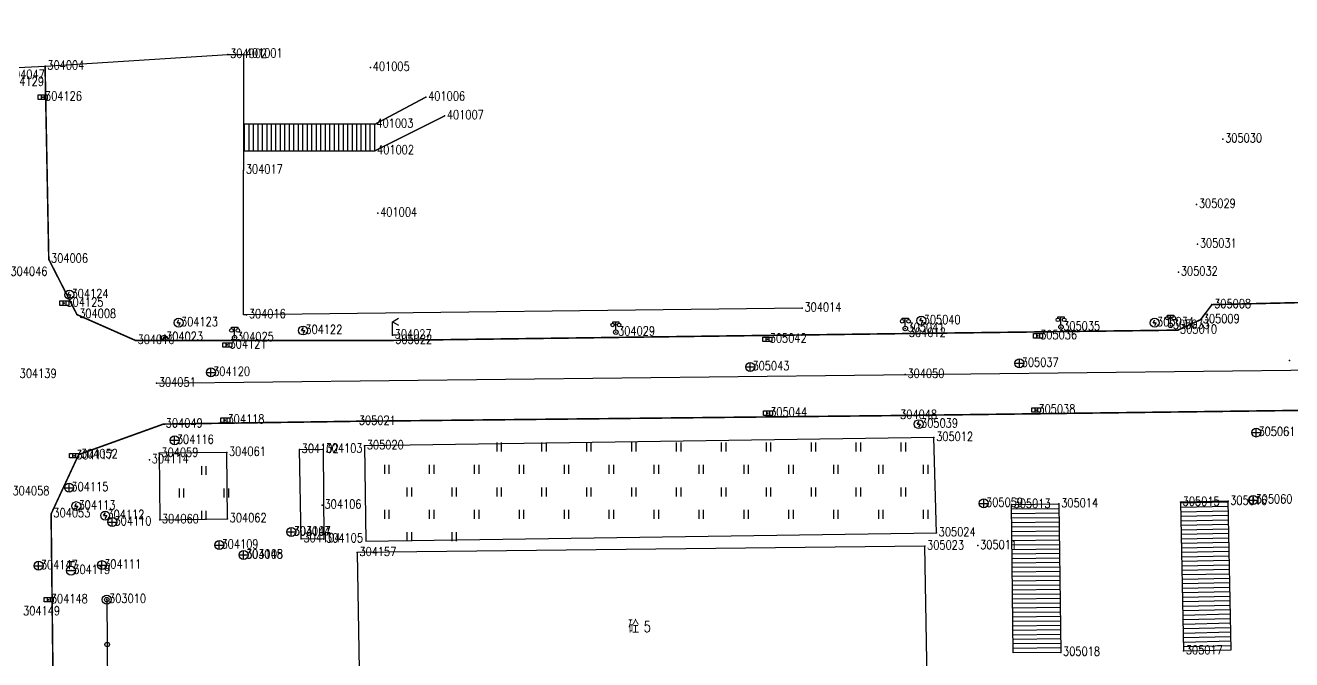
# Model space of a CAD drawing. Extents: x 871 to 1485, y 1110 to 1494.
# Drawn here: x 1214 to 1355, y 1384.6 to 1455.2 of the extents above; entities that cross this region are included whole.
import ezdxf
from ezdxf.enums import TextEntityAlignment as Align

# ---------------------------------------------------------------- set-up
doc = ezdxf.new("R2010")
doc.units = 0
doc.header["$LTSCALE"] = 0.5
doc.header["$PDSIZE"] = 0.2
doc.linetypes.add('X3', pattern=[5, 4, -1])
doc.layers.get('0').update_dxf_attribs({"linetype": 'CONTINUOUS'})
doc.layers.add('ASSIST', color=7, linetype='CONTINUOUS', plot=False)
for name, color, linetype in [('COMPONENT', 4, 'CONTINUOUS'), ('DLDW', 11, 'CONTINUOUS'), ('DLSS', 4, 'CONTINUOUS'), ('GXYZ', 2, 'CONTINUOUS'), ('JMD', 6, 'CONTINUOUS'), ('ZBTZ', 3, 'CONTINUOUS'), ('ZDH', 1, 'CONTINUOUS')]:
    doc.layers.add(name, color=color, linetype=linetype)
doc.styles.add('HZ', font='rs.shx', dxfattribs={"width": 0.8, "bigfont": 'hztxt.shx'})
doc.linetypes.add('1161', pattern='A,0,[149,AAA.SHX,S=0.15,R=0,X=0,Y=0],-1.6', length=1.6)

# ---------------------------------------------------------------- blocks, each defined once
blk = doc.blocks.new('gc097')
for p, q in [((-0.7, 2), (-0.7, 2.3)), ((-0.7, 2.3), (0.7, 2.3)), ((0, 0.5), (0, 2.3)), ((0.7, 2.3), (0.7, 2))]:
    blk.add_line(p, q)
for centre, radius in [((-0.7, 1.6), 0.4), ((0, 0), 0.5), ((0.73, 1.6), 0.4)]:
    blk.add_circle(centre, radius)
blk = doc.blocks.new('gcbj0612')
for p, q in [((-0.75, 0.26), (0.16, 0.53)), ((-0.57, -0.34), (0.34, -0.07))]:
    blk.add_line(p, q)
at = {"flags": 128}
for points in [[(-0.73, 0.26), (-0.77, 0.25), (-0.79, 0.23), (-0.81, 0.19), (-0.83, 0.15), (-0.84, 0.1), (-0.84, 0.05), (-0.84, -0.01), (-0.83, -0.07), (-0.81, -0.12), (-0.79, -0.18), (-0.77, -0.23), (-0.74, -0.27), (-0.7, -0.3), (-0.67, -0.33), (-0.63, -0.34), (-0.6, -0.34), (-0.57, -0.34), (-0.54, -0.32), (-0.51, -0.29), (-0.49, -0.25), (-0.48, -0.2), (-0.47, -0.15), (-0.47, -0.1), (-0.48, -0.04), (-0.49, 0.02), (-0.51, 0.07), (-0.54, 0.13), (-0.56, 0.17), (-0.6, 0.21), (-0.63, 0.24), (-0.67, 0.26), (-0.7, 0.27)], [(-0.71, 0.18), (-0.72, 0.17), (-0.75, 0.12), (-0.75, 0.04), (-0.74, -0.06), (-0.7, -0.15), (-0.66, -0.22), (-0.62, -0.25), (-0.6, -0.26), (-0.59, -0.24), (-0.57, -0.2), (-0.56, -0.12), (-0.58, -0.02), (-0.61, 0.08), (-0.66, 0.14), (-0.7, 0.17)]]:
    blk.add_lwpolyline(points, close=True, dxfattribs=at)
blk.add_lwpolyline([(0.3, -0.08), (0.33, -0.07), (0.36, -0.05), (0.38, -0.02), (0.4, 0.02), (0.41, 0.07), (0.42, 0.12), (0.41, 0.18), (0.41, 0.23), (0.39, 0.29), (0.37, 0.35), (0.35, 0.4), (0.32, 0.44), (0.28, 0.48), (0.25, 0.51), (0.21, 0.52), (0.18, 0.53), (0.15, 0.52)], dxfattribs=at)
at = {"extrusion": (0, 0, -1), "flags": 128}
blk.add_lwpolyline([(-0.4, 0.25), (-0.51, 0.28), (-0.61, 0.29), (-0.69, 0.27), (-0.77, 0.2), (-0.81, 0.09), (-0.82, -0.01), (-0.8, -0.06), (-0.76, -0.08), (-0.7, -0.09), (-0.64, -0.09), (-0.59, -0.07), (-0.57, -0.04), (-0.59, -0.01), (-0.63, 0.02), (-0.69, 0.03), (-0.75, 0.03), (-0.79, 0.02), (-0.84, -0.01), (-0.89, -0.1), (-0.91, -0.19), (-0.9, -0.29), (-0.87, -0.38)], dxfattribs=at)
blk.add_lwpolyline([(-0.09, -0.2), (-0.22, -0.54), (0.05, -0.54)], close=True)
blk = doc.blocks.new('gc052')
for p, q in [((0, 3), (1.39, 3.8)), ((0, 3), (1.39, 2.2)), ((0, 0), (0, 3)), ((1, 0), (0, 0))]:
    blk.add_line(p, q)
blk = doc.blocks.new('gc133')
for p, q in [((-1, 0), (1, 0)), ((-0.8, 2), (0.8, 2)), ((0, 1), (0, 2))]:
    blk.add_line(p, q)
blk.add_circle((0, 0), 1)
blk = doc.blocks.new('gc041')
for p, q in [((-1, 0.5), (1, 0.5)), ((-1, -0.5), (-1, 0.5)), ((-0.33, 0.5), (-0.33, -0.5)), ((0.33, 0.5), (0.33, -0.5)), ((1, 0.5), (1, -0.5)), ((1, -0.5), (-1, -0.5))]:
    blk.add_line(p, q)
blk = doc.blocks.new('gc043')
for p, q in [((-1, 0), (1, 0)), ((0, -1), (0, 1))]:
    blk.add_line(p, q)
blk.add_circle((0, 0), 1)
blk = doc.blocks.new('gc050')
for p, q in [((-0.35, 0), (0.05, 0.69)), ((-0.35, 0), (0.35, 0)), ((0.35, 0), (-0.06, -0.69))]:
    blk.add_line(p, q)
blk.add_circle((0, 0), 1)
blk = doc.blocks.new('gc188')
blk.add_circle((0, 0), 1)
blk = doc.blocks.new('gc170')
at = {"linetype": 'Continuous'}
blk.add_circle((0, 0), 0.5, dxfattribs=at)
blk = doc.blocks.new('gc323')
at = {"flags": 128}
for points in [[(-0.5, 0), (-0.5, 2)], [(0.5, 0), (0.5, 2)]]:
    blk.add_lwpolyline(points, dxfattribs=at)

msp = doc.modelspace()

# ---------------------------------------------------------------- linework, layer by layer
at = {"linetype": 'Continuous'}
for p, q in [((1216.24, 1450.65, 10.31), (1236.6, 1451.95, 10.76)), ((1236.6, 1451.95, 10.76), (1238.33, 1451.95, 10.76)), ((1238.33, 1451.95, 10.76), (1238.35, 1439.07, 10.91)), ((1207.32, 1450.23, 10.33), (1216.24, 1450.65, 10.31)), ((1238.35, 1422.98, 11.09), (1238.35, 1439.07, 10.91)), ((1238.68, 1422.98, 11.09), (1238.35, 1422.98, 11.09)), ((1300.54, 1423.7, 12.44), (1238.68, 1422.98, 11.09)), ((1228.66, 1415.36, 10.81), (1464.96, 1418.07))]:
    msp.add_line(p, q, dxfattribs=at)
at = {"layer": 'ASSIST', "linetype": 'Continuous'}
msp.add_line((1223.11, 1391.25, 10.41), (1224.61, 1215, 9.19), dxfattribs=at)
at = {"layer": 'ASSIST', "linetype": 'Continuous', "flags": 128}
for points in [[(1238.35, 1441.23), (1252.95, 1441.23), (1252.95, 1444.18), (1238.35, 1444.18)], [(1329.13, 1401.9), (1329.33, 1385.37), (1324.04, 1385.31), (1323.83, 1401.84)], [(1342.65, 1402.09), (1343.01, 1385.53), (1348.31, 1385.65), (1347.95, 1402.2)]]:
    msp.add_lwpolyline(points, close=True, dxfattribs=at)
at = {"layer": 'DLSS', "linetype": 'Continuous', "const_width": 0.175}
msp.add_lwpolyline([(1312.17, 1420.88), (1342.36, 1421.26), (1344.89, 1422.42), (1346.16, 1424.1), (1358.18, 1424.38), (1359.03, 1423.07), (1361.56, 1421.61), (1363.41, 1421.39), (1377.49, 1421.55), (1459.01, 1422.54), (1464.1, 1423.36), (1468.03, 1425.71), (1470.54, 1430.22), (1471.32, 1433.84), (1471.07, 1455.12)], dxfattribs=at)
at = {"layer": 'DLSS', "linetype": 'Continuous', "const_width": 0.175, "flags": 128}
for points in [[(1216.24, 1450.65), (1216.65, 1429.15), (1219.79, 1422.99), (1226.29, 1420.12), (1254.98, 1420.12), (1312.17, 1420.88)], [(1216.91, 1400.79), (1219.98, 1407.4), (1229.42, 1410.8), (1250.92, 1411.11), (1311.19, 1411.75), (1376.78, 1412.59), (1417.27, 1413.42), (1464.48, 1413.6), (1466.04, 1413.51), (1469.01, 1412.49), (1470.72, 1410.79), (1472.65, 1406.1), (1472.65, 1402.07), (1472.92, 1379.64), (1472.95, 1376.26), (1473.17, 1359.79), (1473.21, 1355.64), (1474.02, 1285.2)]]:
    msp.add_lwpolyline(points, dxfattribs=at)
at = {"layer": 'DLSS', "linetype": 'X3', "const_width": 0.15, "flags": 128}
for points in [[(1252.95, 1444.18), (1258.64, 1447.21)], [(1252.95, 1441.23), (1260.73, 1445.12)]]:
    msp.add_lwpolyline(points, dxfattribs=at)
at = {"layer": 'DLSS', "linetype": 'Continuous', "const_width": 0.175, "elevation": 10.24, "flags": 128}
msp.add_lwpolyline([(1334.91, 1208.64), (1333.13, 1205.64), (1231.83, 1204.43), (1225.12, 1206.48), (1221.87, 1209.53), (1220, 1212.53), (1219.11, 1216.6), (1219.04, 1217.81), (1216.91, 1400.79)], dxfattribs=at)
at = {"layer": 'JMD', "linetype": 'Continuous'}
for p, q in [((1252.95, 1444.18), (1238.35, 1444.18)), ((1238.45, 1441.23), (1238.45, 1444.18)), ((1238.95, 1441.23), (1238.95, 1444.18)), ((1239.45, 1441.23), (1239.45, 1444.18)), ((1239.95, 1441.23), (1239.95, 1444.18)), ((1240.45, 1441.23), (1240.45, 1444.18)), ((1240.95, 1441.23), (1240.95, 1444.18)), ((1241.45, 1441.23), (1241.45, 1444.18)), ((1241.95, 1441.23), (1241.95, 1444.18)), ((1242.45, 1441.23), (1242.45, 1444.18)), ((1242.95, 1441.23), (1242.95, 1444.18)), ((1243.45, 1441.23), (1243.45, 1444.18)), ((1243.95, 1441.23), (1243.95, 1444.18)), ((1244.45, 1441.23), (1244.45, 1444.18)), ((1244.95, 1441.23), (1244.95, 1444.18)), ((1245.45, 1441.23), (1245.45, 1444.18)), ((1245.95, 1441.23), (1245.95, 1444.18)), ((1246.45, 1441.23), (1246.45, 1444.18)), ((1246.95, 1441.23), (1246.95, 1444.18)), ((1247.45, 1441.23), (1247.45, 1444.18)), ((1247.95, 1441.23), (1247.95, 1444.18)), ((1248.45, 1441.23), (1248.45, 1444.18)), ((1248.95, 1441.23), (1248.95, 1444.18)), ((1249.45, 1441.23), (1249.45, 1444.18)), ((1249.95, 1441.23), (1249.95, 1444.18)), ((1250.45, 1441.23), (1250.45, 1444.18)), ((1250.95, 1441.23), (1250.95, 1444.18)), ((1251.45, 1441.23), (1251.45, 1444.18)), ((1251.95, 1441.23), (1251.95, 1444.18)), ((1252.45, 1441.23), (1252.45, 1444.18)), ((1252.95, 1441.23), (1252.95, 1444.18)), ((1238.35, 1441.23), (1252.95, 1441.23)), ((1329.13, 1401.87), (1323.83, 1401.81)), ((1324.04, 1385.31), (1323.83, 1401.84)), ((1329.13, 1401.9), (1329.33, 1385.37)), ((1342.65, 1402.09), (1343.01, 1385.53)), ((1342.66, 1402.03), (1347.95, 1402.14)), ((1342.67, 1401.53), (1347.96, 1401.64)), ((1348.31, 1385.65), (1347.95, 1402.2)), ((1329.14, 1401.37), (1323.84, 1401.31)), ((1329.14, 1400.87), (1323.85, 1400.81)), ((1329.15, 1400.37), (1323.85, 1400.31)), ((1342.68, 1401.03), (1347.97, 1401.14)), ((1342.69, 1400.53), (1347.99, 1400.64)), ((1342.7, 1400.03), (1348, 1400.14)), ((1329.16, 1399.87), (1323.86, 1399.81)), ((1329.16, 1399.37), (1323.87, 1399.31)), ((1329.17, 1398.87), (1323.87, 1398.81)), ((1342.71, 1399.53), (1348.01, 1399.64)), ((1342.72, 1399.03), (1348.02, 1399.14)), ((1329.17, 1398.37), (1323.88, 1398.31)), ((1329.18, 1397.87), (1323.88, 1397.81)), ((1329.19, 1397.37), (1323.89, 1397.31)), ((1342.73, 1398.53), (1348.03, 1398.64)), ((1342.74, 1398.03), (1348.04, 1398.14)), ((1342.75, 1397.53), (1348.05, 1397.64)), ((1329.19, 1396.87), (1323.9, 1396.81)), ((1329.2, 1396.37), (1323.9, 1396.31)), ((1342.76, 1397.03), (1348.06, 1397.14)), ((1342.77, 1396.53), (1348.07, 1396.64)), ((1342.79, 1396.03), (1348.08, 1396.14)), ((1329.2, 1395.87), (1323.91, 1395.81)), ((1329.21, 1395.37), (1323.91, 1395.31)), ((1329.22, 1394.87), (1323.92, 1394.81)), ((1342.8, 1395.53), (1348.09, 1395.64)), ((1342.81, 1395.03), (1348.11, 1395.14)), ((1342.82, 1394.53), (1348.12, 1394.64)), ((1329.22, 1394.37), (1323.93, 1394.31)), ((1329.23, 1393.87), (1323.93, 1393.81)), ((1329.24, 1393.37), (1323.94, 1393.31)), ((1342.83, 1394.03), (1348.13, 1394.14)), ((1342.84, 1393.53), (1348.14, 1393.64)), ((1342.85, 1393.03), (1348.15, 1393.14)), ((1329.24, 1392.87), (1323.95, 1392.81)), ((1329.25, 1392.37), (1323.95, 1392.31)), ((1329.25, 1391.87), (1323.96, 1391.81)), ((1342.86, 1392.53), (1348.16, 1392.64)), ((1342.87, 1392.03), (1348.17, 1392.14)), ((1329.26, 1391.37), (1323.96, 1391.31)), ((1329.27, 1390.87), (1323.97, 1390.81)), ((1329.27, 1390.37), (1323.98, 1390.31)), ((1342.88, 1391.53), (1348.18, 1391.64)), ((1342.89, 1391.03), (1348.19, 1391.14)), ((1342.91, 1390.53), (1348.2, 1390.65)), ((1329.28, 1389.87), (1323.98, 1389.81)), ((1329.28, 1389.37), (1323.99, 1389.31)), ((1329.29, 1388.87), (1323.99, 1388.81)), ((1342.92, 1390.03), (1348.21, 1390.15)), ((1342.93, 1389.53), (1348.22, 1389.65)), ((1342.94, 1389.03), (1348.24, 1389.15)), ((1329.3, 1388.37), (1324, 1388.31)), ((1329.3, 1387.87), (1324.01, 1387.81)), ((1342.95, 1388.53), (1348.25, 1388.65)), ((1342.96, 1388.03), (1348.26, 1388.15)), ((1342.97, 1387.53), (1348.27, 1387.65)), ((1329.31, 1387.37), (1324.01, 1387.31)), ((1329.32, 1386.87), (1324.02, 1386.81)), ((1329.32, 1386.37), (1324.03, 1386.31)), ((1342.98, 1387.03), (1348.28, 1387.15)), ((1342.99, 1386.53), (1348.29, 1386.65)), ((1343, 1386.03), (1348.3, 1386.15)), ((1329.33, 1385.87), (1324.03, 1385.81)), ((1329.33, 1385.37), (1324.04, 1385.31)), ((1343.01, 1385.53), (1348.31, 1385.65))]:
    msp.add_line(p, q, dxfattribs=at)
at = {"layer": 'JMD', "linetype": 'Continuous', "elevation": 14.32, "flags": 128}
msp.add_lwpolyline([(1314.19, 1397.22), (1250.99, 1396.48), (1251.28, 1379.1), (1314.48, 1380.17)], close=True, dxfattribs=at)
at = {"layer": 'ZBTZ', "linetype": '1161', "flags": 128}
for points, elevation in [([(1315.48, 1398.68), (1315.21, 1409.3), (1251.81, 1408.37), (1251.96, 1397.75)], 14.43), ([(1228.94, 1407.55), (1229, 1400.13), (1236.54, 1400.24), (1236.46, 1407.64)], 10.89)]:
    msp.add_lwpolyline(points, close=True, dxfattribs=dict(at, elevation=elevation))
at = {"layer": 'ZBTZ', "linetype": 'Continuous', "elevation": 11.24, "flags": 128}
msp.add_lwpolyline([(1244.56, 1407.96), (1247.21, 1407.99), (1247.27, 1398), (1244.76, 1398.02)], close=True, dxfattribs=at)
at = {"layer": 'ZDH', "linetype": 'Continuous'}
for p in [(1236.6, 1451.95, 10.76), (1238.33, 1452, 10.8), (1216.24, 1450.65, 10.31), (1252.47, 1450.52, 16.02), (1215.98, 1447.21, 10.29), (1258.64, 1447.21, 16.18), (1252.88, 1444.18, 15.92), (1260.73, 1445.12, 16.18), (1347.38, 1442.54, 15.85), (1252.95, 1441.23, 15.88), (1238.35, 1439.07, 10.91), (1253.3, 1434.29, 15.66), (1344.45, 1435.26, 16.37), (1344.56, 1430.85, 15.15), (1216.65, 1429.15, 10.36), (1342.45, 1427.71, 14.13), (1218.37, 1424.26, 10.46), (1218.94, 1425.21, 10.57), (1346.16, 1424.1, 13.42), (1219.79, 1422.99, 10.48), (1238.68, 1422.98, 11.09), (1300.54, 1423.7, 12.44), (1231.12, 1422.09, 10.98), (1312.02, 1421.45, 12.66), (1313.81, 1422.32, 12.73), (1329.35, 1421.61, 13.08), (1339.79, 1422.08, 13.29), (1341.55, 1421.79, 13.31), (1344.89, 1422.42, 13.3), (1226.29, 1420.12, 10.68), (1229.46, 1420.43, 10.97), (1237.34, 1420.43, 11.05), (1244.97, 1421.22, 11.27), (1254.91, 1420.7, 11.45), (1254.98, 1420.12, 11.28), (1279.79, 1421.04, 11.98), (1296.67, 1420.24, 12.18), (1312.17, 1420.88, 12.53), (1326.78, 1420.63, 12.83), (1342.36, 1421.26, 13.18), (1236.53, 1419.61, 10.89), (1294.75, 1417.16, 12.21), (1324.73, 1417.57, 12.86), (1354.78, 1417.88, 13.5), (1234.7, 1416.55, 10.92), (1312.01, 1416.33, 12.63), (1228.66, 1415.36, 10.81), (1296.73, 1412.01, 12.19), (1311.19, 1411.75, 12.52), (1326.59, 1412.36, 12.84), (1229.42, 1410.8, 10.72), (1236.3, 1411.24, 10.88), (1250.92, 1411.11, 11.19), (1313.52, 1410.79, 12.71), (1230.66, 1408.99, 10.93), (1315.21, 1409.3, 12.79), (1351.09, 1409.86, 13.52), (1354.7, 1409.82, 13.6), (1219.46, 1407.28, 10.41), (1219.98, 1407.4, 10.43), (1228.94, 1407.55, 10.89), (1236.46, 1407.64, 11.06), (1244.56, 1407.96, 11.24), (1247.21, 1407.99, 11.31), (1251.81, 1408.37, 11.36), (1227.86, 1406.82, 10.83), (1218.92, 1403.71, 10.48), (1219.71, 1401.66, 10.48), (1247.1, 1401.77, 11.17), (1320.76, 1401.97, 13.81), (1323.83, 1401.84, 13.96), (1329.13, 1401.9, 13.96), (1342.65, 1402.09, 13.91), (1347.95, 1402.2, 13.91), (1350.76, 1402.34, 13.89), (1216.91, 1400.79, 10.26), (1222.93, 1400.61, 10.52), (1229, 1400.13, 10.61), (1236.54, 1400.24, 10.74), (1223.72, 1399.89, 10.52), (1243.65, 1398.79, 10.66), (1243.68, 1398.77, 10.66), (1235.64, 1397.32, 10.59), (1244.76, 1398.02, 10.59), (1247.27, 1398, 10.59), (1315.48, 1398.68, 14.43), (1238.35, 1396.22, 10.6), (1238.38, 1396.2, 10.6), (1250.99, 1396.48, 10.7), (1314.19, 1397.22, 14.32), (1320.1, 1397.26, 14.31), (1215.51, 1395.02, 10.22), (1219.13, 1394.48, 9.75), (1222.57, 1395.09, 10.43), (1216.63, 1391.24, 10.15), (1223.11, 1391.25, 10.41), (1329.33, 1385.37, 19.74), (1343.01, 1385.53, 19.73)]:
    msp.add_point(p, dxfattribs=at)

# ---------------------------------------------------------------- block references
at = {"layer": 'COMPONENT', "linetype": 'Continuous', "xscale": 0.5, "yscale": 0.5}
msp.add_blockref('gcbj0612', (1229.46, 1420.43, 10.97), dxfattribs=at)
at = {"layer": 'DLDW', "linetype": 'Continuous', "xscale": 0.5, "yscale": 0.5}
for p in [(1329.35, 1421.61, 13.08), (1341.55, 1421.79, 13.31), (1237.34, 1420.43, 11.05), (1279.79, 1421.04, 11.98), (1312.02, 1421.45, 12.66)]:
    msp.add_blockref('gc097', p, dxfattribs=at)
at = {"layer": 'DLSS', "linetype": 'Continuous', "xscale": 0.5, "yscale": 0.5}
msp.add_blockref('gc052', (1254.91, 1420.7, 11.45), dxfattribs=at)
at = {"layer": 'GXYZ', "linetype": 'Continuous', "xscale": 0.5, "yscale": 0.5}
for name, p in [('gc041', (1215.98, 1447.21, 10.29)), ('gc050', (1218.94, 1425.21, 10.57)), ('gc041', (1218.37, 1424.26, 10.46)), ('gc050', (1313.81, 1422.32, 12.73)), ('gc050', (1231.12, 1422.09, 10.98)), ('gc050', (1244.97, 1421.22, 11.27)), ('gc050', (1339.79, 1422.08, 13.29)), ('gc041', (1296.67, 1420.24, 12.18)), ('gc041', (1326.78, 1420.63, 12.83)), ('gc041', (1236.53, 1419.61, 10.89)), ('gc043', (1234.7, 1416.55, 10.92)), ('gc043', (1294.75, 1417.16, 12.21)), ('gc043', (1324.73, 1417.57, 12.86)), ('gc041', (1236.3, 1411.24, 10.88)), ('gc041', (1296.73, 1412.01, 12.19)), ('gc041', (1326.59, 1412.36, 12.84)), ('gc050', (1313.52, 1410.79, 12.71)), ('gc043', (1351.09, 1409.86, 13.52)), ('gc043', (1230.66, 1408.99, 10.93)), ('gc041', (1219.46, 1407.28, 10.41)), ('gc043', (1218.92, 1403.71, 10.48)), ('gc050', (1219.71, 1401.66, 10.48)), ('gc043', (1320.76, 1401.97, 13.81)), ('gc043', (1350.76, 1402.34, 13.89)), ('gc050', (1222.93, 1400.61, 10.52)), ('gc043', (1223.72, 1399.89, 10.52)), ('gc043', (1243.65, 1398.79, 10.66)), ('gc043', (1235.64, 1397.32, 10.59)), ('gc043', (1238.35, 1396.22, 10.6)), ('gc043', (1215.51, 1395.02, 10.22)), ('gc133', (1219.13, 1394.48, 9.75)), ('gc043', (1222.57, 1395.09, 10.43)), ('gc188', (1223.11, 1391.25, 10.41)), ('gc041', (1216.63, 1391.24, 10.15))]:
    msp.add_blockref(name, p, dxfattribs=at)
at = {"layer": 'ZBTZ', "linetype": 'Continuous', "xscale": 0.5, "yscale": 0.5}
for p in [(1266.81, 1407.75), (1271.81, 1407.75), (1276.81, 1407.75), (1281.81, 1407.75), (1286.81, 1407.75), (1291.81, 1407.75), (1296.81, 1407.75), (1301.81, 1407.75), (1306.81, 1407.75), (1311.81, 1407.75), (1233.94, 1405.13), (1254.31, 1405.25), (1259.31, 1405.25), (1264.31, 1405.25), (1269.31, 1405.25), (1274.31, 1405.25), (1279.31, 1405.25), (1284.31, 1405.25), (1289.31, 1405.25), (1294.31, 1405.25), (1299.31, 1405.25), (1304.31, 1405.25), (1309.31, 1405.25), (1314.31, 1405.25), (1231.44, 1402.63), (1236.44, 1402.63), (1256.81, 1402.75), (1261.81, 1402.75), (1266.81, 1402.75), (1271.81, 1402.75), (1276.81, 1402.75), (1281.81, 1402.75), (1286.81, 1402.75), (1291.81, 1402.75), (1296.81, 1402.75), (1301.81, 1402.75), (1306.81, 1402.75), (1311.81, 1402.75), (1233.94, 1400.13), (1254.31, 1400.25), (1259.31, 1400.25), (1264.31, 1400.25), (1269.31, 1400.25), (1274.31, 1400.25), (1279.31, 1400.25), (1284.31, 1400.25), (1289.31, 1400.25), (1294.31, 1400.25), (1299.31, 1400.25), (1304.31, 1400.25), (1309.31, 1400.25), (1314.31, 1400.25), (1256.81, 1397.75), (1261.81, 1397.75)]:
    msp.add_blockref('gc323', p, dxfattribs=at)
at = {"layer": 'ZBTZ', "linetype": 'Continuous', "xscale": 0.5, "yscale": 0.5, "rotation": 270.4859755593662}
for p in [(1223.11, 1391.25), (1223.16, 1386.25)]:
    msp.add_blockref('gc170', p, dxfattribs=at)

# ---------------------------------------------------------------- texts
at = {"layer": 'JMD', "linetype": 'Continuous', "style": 'HZ', "width": 0.8}
msp.add_text('砼', height=1.5, dxfattribs=at).set_placement((1282.38, 1388.24), align=Align.MIDDLE_RIGHT)
msp.add_text('5', height=1.2, dxfattribs=at).set_placement((1282.88, 1388.24), align=Align.MIDDLE_LEFT)
at = {"layer": 'ZDH', "linetype": 'Continuous', "style": 'HZ', "width": 0.8}
for s, p in [('304002', (1236.85, 1451.58, 10.76)), ('401001', (1238.58, 1451.63, 10.8)), ('304004', (1216.49, 1450.27, 10.31)), ('401005', (1252.72, 1450.14, 16.02)), ('304047', (1212.1, 1449.25, 10.38)), ('304129', (1212, 1448.46, 10.35)), ('304126', (1216.23, 1446.84, 10.29)), ('401006', (1258.89, 1446.84, 16.18)), ('401007', (1260.98, 1444.75, 16.18)), ('401003', (1253.13, 1443.81, 15.92)), ('305030', (1347.63, 1442.17, 15.85)), ('401002', (1253.2, 1440.86, 15.88)), ('304017', (1238.6, 1438.7, 10.91)), ('305029', (1344.7, 1434.88, 16.37)), ('401004', (1253.55, 1433.91, 15.66)), ('305031', (1344.81, 1430.47, 15.15)), ('304006', (1216.9, 1428.78, 10.36)), ('304046', (1212.39, 1427.32, 10.44)), ('305032', (1342.7, 1427.34, 14.13)), ('304124', (1219.19, 1424.84, 10.57)), ('304125', (1218.62, 1423.88, 10.46)), ('304014', (1300.79, 1423.33, 12.44)), ('305008', (1346.41, 1423.72, 13.42)), ('304008', (1220.04, 1422.62, 10.48)), ('304123', (1231.37, 1421.71, 10.98)), ('304016', (1238.93, 1422.6, 11.09)), ('305040', (1314.06, 1421.94, 12.73)), ('305034', (1340.04, 1421.7, 13.29)), ('305009', (1345.14, 1422.05, 13.3)), ('304122', (1245.22, 1420.84, 11.27)), ('304027', (1255.16, 1420.33, 11.45)), ('304029', (1280.04, 1420.67, 11.98)), ('305041', (1312.27, 1421.07, 12.66)), ('304012', (1312.42, 1420.51, 12.53)), ('305035', (1329.6, 1421.23, 13.08)), ('305033', (1341.8, 1421.41, 13.31)), ('305010', (1342.61, 1420.88, 13.18)), ('304010', (1226.54, 1419.74, 10.68)), ('304023', (1229.71, 1420.06, 10.97)), ('304121', (1236.78, 1419.23, 10.89)), ('304025', (1237.59, 1420.05, 11.05)), ('305022', (1255.23, 1419.75, 11.28)), ('305042', (1296.92, 1419.87, 12.18)), ('305036', (1327.03, 1420.25, 12.83)), ('304120', (1234.95, 1416.17, 10.92)), ('305043', (1295, 1416.79, 12.21)), ('305037', (1324.98, 1417.19, 12.86)), ('304139', (1213.41, 1415.94, 10.54)), ('304051', (1228.91, 1414.98, 10.81)), ('304050', (1312.26, 1415.95, 12.63)), ('305038', (1326.84, 1411.98, 12.84)), ('304049', (1229.67, 1410.43, 10.72)), ('304118', (1236.55, 1410.87, 10.88)), ('305021', (1251.17, 1410.73, 11.19)), ('305044', (1296.98, 1411.64, 12.19)), ('304048', (1311.44, 1411.38, 12.52)), ('305039', (1313.77, 1410.41, 12.71)), ('305061', (1351.34, 1409.48, 13.52)), ('304116', (1230.91, 1408.61, 10.93)), ('304102', (1244.81, 1407.59, 11.24)), ('304103', (1247.46, 1407.62, 11.31)), ('305020', (1252.06, 1407.99, 11.36)), ('305012', (1315.46, 1408.92, 12.79)), ('304117', (1219.71, 1406.9, 10.41)), ('304052', (1220.23, 1407.02, 10.43)), ('304114', (1228.11, 1406.45, 10.83)), ('304059', (1229.19, 1407.17, 10.89)), ('304061', (1236.71, 1407.27, 11.06)), ('304058', (1212.61, 1402.89, 10.34)), ('304115', (1219.17, 1403.34, 10.48)), ('305060', (1351.01, 1401.97, 13.89)), ('304113', (1219.96, 1401.28, 10.48)), ('304106', (1247.35, 1401.39, 11.17)), ('305059', (1321.01, 1401.6, 13.81)), ('305013', (1324.08, 1401.46, 13.96)), ('305014', (1329.38, 1401.53, 13.96)), ('305015', (1342.9, 1401.71, 13.91)), ('305016', (1348.2, 1401.82, 13.91)), ('304053', (1217.16, 1400.42, 10.26)), ('304112', (1223.18, 1400.24, 10.52)), ('304110', (1223.97, 1399.52, 10.52)), ('304060', (1229.25, 1399.76, 10.61)), ('304062', (1236.79, 1399.87, 10.74)), ('303044', (1243.9, 1398.41, 10.66)), ('304107', (1243.93, 1398.4, 10.66)), ('305024', (1315.73, 1398.3, 14.43)), ('304109', (1235.89, 1396.94, 10.59)), ('304104', (1245.01, 1397.64, 10.59)), ('304105', (1247.52, 1397.63, 10.59)), ('305023', (1314.44, 1396.84, 14.32)), ('305011', (1320.35, 1396.88, 14.31)), ('303045', (1238.6, 1395.84, 10.6)), ('304108', (1238.63, 1395.83, 10.6)), ('304157', (1251.24, 1396.11, 10.7)), ('304147', (1215.76, 1394.65, 10.22)), ('304119', (1219.38, 1394.11, 9.75)), ('304111', (1222.82, 1394.71, 10.43)), ('304148', (1216.88, 1390.86, 10.15)), ('303010', (1223.36, 1390.88, 10.41)), ('304149', (1213.79, 1389.51, 10.21)), ('305017', (1343.26, 1385.16, 19.73)), ('305018', (1329.58, 1385, 19.74))]:
    msp.add_text(s, height=1, dxfattribs=at).set_placement(p)

doc.saveas('drawing.dxf')
